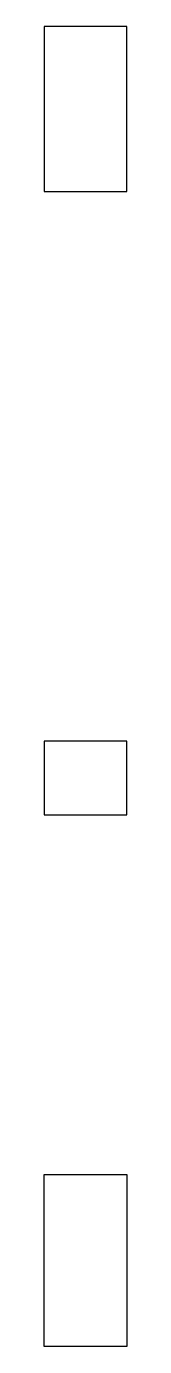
# Model space of a CAD drawing. Header units: metres. Extents: x -18.5 to -15.6, y -1.1 to 46.5.
import ezdxf

# ---------------------------------------------------------------- set-up
doc = ezdxf.new("R2010")
doc.units = ezdxf.units.M

msp = doc.modelspace()

# ---------------------------------------------------------------- linework, layer by layer
for p, q in [((-17.227, 46.5), (-18.55, 46.5)), ((-18.55, 46.5), (-18.55, 44.842)), ((-15.55, 46.5), (-17.227, 46.5)), ((-15.55, 46.065), (-15.55, 46.5)), ((-15.55, 44.564), (-15.55, 46.065)), ((-18.55, 44.842), (-18.55, 44.75)), ((-18.55, 44.75), (-18.55, 44.706)), ((-18.55, 44.706), (-18.55, 44.703)), ((-18.55, 44.703), (-18.55, 44.572)), ((-18.55, 44.572), (-18.55, 44.564)), ((-18.55, 44.564), (-18.55, 44.35)), ((-18.55, 44.35), (-18.55, 44.341)), ((-18.55, 44.341), (-18.55, 44.054)), ((-15.55, 44.55), (-15.55, 44.564)), ((-15.55, 44.341), (-15.55, 44.55)), ((-15.55, 44.327), (-15.55, 44.341)), ((-15.55, 44.045), (-15.55, 44.327)), ((-18.55, 44.054), (-18.55, 44.045)), ((-18.55, 44.045), (-18.55, 43.701)), ((-15.55, 44.034), (-15.55, 44.045)), ((-15.55, 43.693), (-15.55, 44.034)), ((-18.55, 43.701), (-18.55, 43.693)), ((-18.55, 43.693), (-18.55, 43.31)), ((-15.55, 43.685), (-15.55, 43.693)), ((-15.55, 43.304), (-15.55, 43.685)), ((-18.55, 43.31), (-18.55, 43.304)), ((-18.55, 43.304), (-18.55, 42.904)), ((-18.55, 42.904), (-18.55, 42.898)), ((-18.55, 42.898), (-18.55, 42.505)), ((-15.55, 43.297), (-15.55, 43.304)), ((-15.55, 42.898), (-15.55, 43.297)), ((-15.55, 42.892), (-15.55, 42.898)), ((-15.55, 42.498), (-15.55, 42.892)), ((-18.55, 42.505), (-18.55, 42.498)), ((-18.55, 42.498), (-18.55, 42.135)), ((-15.55, 42.491), (-15.55, 42.498)), ((-15.55, 42.125), (-15.55, 42.491)), ((-18.55, 42.135), (-18.55, 42.125)), ((-18.55, 42.125), (-18.55, 41.812)), ((-15.55, 42.117), (-15.55, 42.125)), ((-15.55, 41.799), (-15.55, 42.117)), ((-18.55, 41.812), (-18.55, 41.799)), ((-18.55, 41.799), (-18.55, 41.552)), ((-18.55, 41.552), (-18.55, 41.538)), ((-18.55, 41.538), (-18.55, 40.667)), ((-15.55, 41.789), (-15.55, 41.799)), ((-15.55, 41.538), (-15.55, 41.789)), ((-15.55, 41.49), (-15.55, 41.538)), ((-15.55, 40.55), (-15.55, 41.49)), ((-18.55, 40.667), (-18.55, 40.55)), ((-18.55, 40.55), (-15.883, 40.55)), ((-15.883, 40.55), (-15.55, 40.55)), ((-15.883, 40.55), (-15.883, 40.55)), ((-17.448, 20.734), (-18.55, 20.734)), ((-18.55, 20.734), (-18.55, 20.46)), ((-15.55, 20.734), (-17.448, 20.734)), ((-15.55, 20.396), (-15.55, 20.734)), ((-18.55, 20.46), (-18.55, 20.396)), ((-18.55, 20.396), (-18.55, 20.314)), ((-18.55, 20.314), (-18.55, 18.496)), ((-15.55, 20.314), (-15.55, 20.396)), ((-15.55, 18.496), (-15.55, 20.314)), ((-18.55, 18.496), (-18.55, 18.437)), ((-18.55, 18.437), (-18.55, 18.365)), ((-18.55, 18.365), (-18.55, 18.303)), ((-18.55, 18.303), (-18.55, 18.262)), ((-18.55, 18.262), (-18.55, 18.243)), ((-18.55, 18.243), (-18.55, 18.239)), ((-18.55, 18.239), (-18.55, 18.074)), ((-15.55, 18.437), (-15.55, 18.496)), ((-15.55, 18.365), (-15.55, 18.437)), ((-15.55, 18.303), (-15.55, 18.365)), ((-15.55, 18.262), (-15.55, 18.303)), ((-15.55, 18.243), (-15.55, 18.262)), ((-15.55, 18.074), (-15.55, 18.243)), ((-18.55, 18.074), (-18.454, 18.074)), ((-18.454, 18.074), (-15.55, 18.074)), ((-18.454, 18.074), (-18.454, 18.074)), ((-18.55, 5.023), (-18.55, 5.102)), ((-18.55, 5.102), (-18.326, 5.102)), ((-18.55, 5.009), (-18.55, 5.023)), ((-18.55, 4.979), (-18.55, 5.009)), ((-18.55, 4.135), (-18.55, 4.979)), ((-18.326, 5.102), (-15.55, 5.102)), ((-18.326, 5.102), (-18.326, 5.102)), ((-15.55, 5.102), (-15.55, 5.032)), ((-15.55, 5.032), (-15.55, 5.03)), ((-15.55, 5.03), (-15.55, 5.023)), ((-15.55, 5.023), (-15.55, 4.342)), ((-15.55, 4.342), (-15.55, 4.275)), ((-18.55, 3.903), (-18.55, 4.135)), ((-18.55, 3.595), (-18.55, 3.903)), ((-15.55, 4.275), (-15.55, 4.135)), ((-15.55, 4.135), (-15.55, 3.903)), ((-15.55, 3.903), (-15.55, 3.642)), ((-18.55, 3.336), (-18.55, 3.595)), ((-18.55, 2.997), (-18.55, 3.336)), ((-15.55, 3.642), (-15.55, 3.336)), ((-15.55, 3.336), (-15.55, 3.24)), ((-18.55, 2.7), (-18.55, 2.997)), ((-15.55, 3.24), (-15.55, 2.886)), ((-15.55, 2.886), (-15.55, 2.54)), ((-18.55, 2.54), (-18.55, 2.7)), ((-18.55, 2.256), (-18.55, 2.54)), ((-15.55, 2.54), (-15.55, 2.464)), ((-15.55, 2.464), (-15.55, 2.133)), ((-18.55, 2.133), (-18.55, 2.256)), ((-18.55, 1.878), (-18.55, 2.133)), ((-15.55, 2.133), (-15.55, 1.878)), ((-18.55, 1.773), (-18.55, 1.878)), ((-18.55, 1.561), (-18.55, 1.773)), ((-18.55, 1.473), (-18.55, 1.561)), ((-18.55, 1.316), (-18.55, 1.473)), ((-15.55, 1.878), (-15.55, 1.773)), ((-15.55, 1.773), (-15.55, 1.561)), ((-15.55, 1.561), (-15.55, 1.435)), ((-15.55, 1.435), (-15.55, 1.316)), ((-18.55, 1.247), (-18.55, 1.316)), ((-18.55, 1.153), (-18.55, 1.247)), ((-18.55, 1.105), (-18.55, 1.153)), ((-18.55, 1.085), (-18.55, 1.105)), ((-18.55, 1.054), (-18.55, 1.085)), ((-18.55, -0.062), (-18.55, 1.054)), ((-15.55, 1.316), (-15.55, 1.241)), ((-15.55, 1.241), (-15.55, 1.153)), ((-15.55, 1.153), (-15.55, -0.135)), ((-18.55, -0.165), (-18.55, -0.062)), ((-18.55, -0.199), (-18.55, -0.165)), ((-18.55, -1.1), (-18.55, -0.199)), ((-15.55, -0.135), (-15.55, -0.341)), ((-15.55, -0.341), (-15.55, -0.479)), ((-15.55, -0.479), (-15.55, -0.56)), ((-15.55, -0.56), (-15.55, -1.1)), ((-15.947, -1.1), (-18.55, -1.1)), ((-15.55, -1.1), (-15.947, -1.1))]:
    msp.add_line(p, q)

doc.saveas('drawing.dxf')
